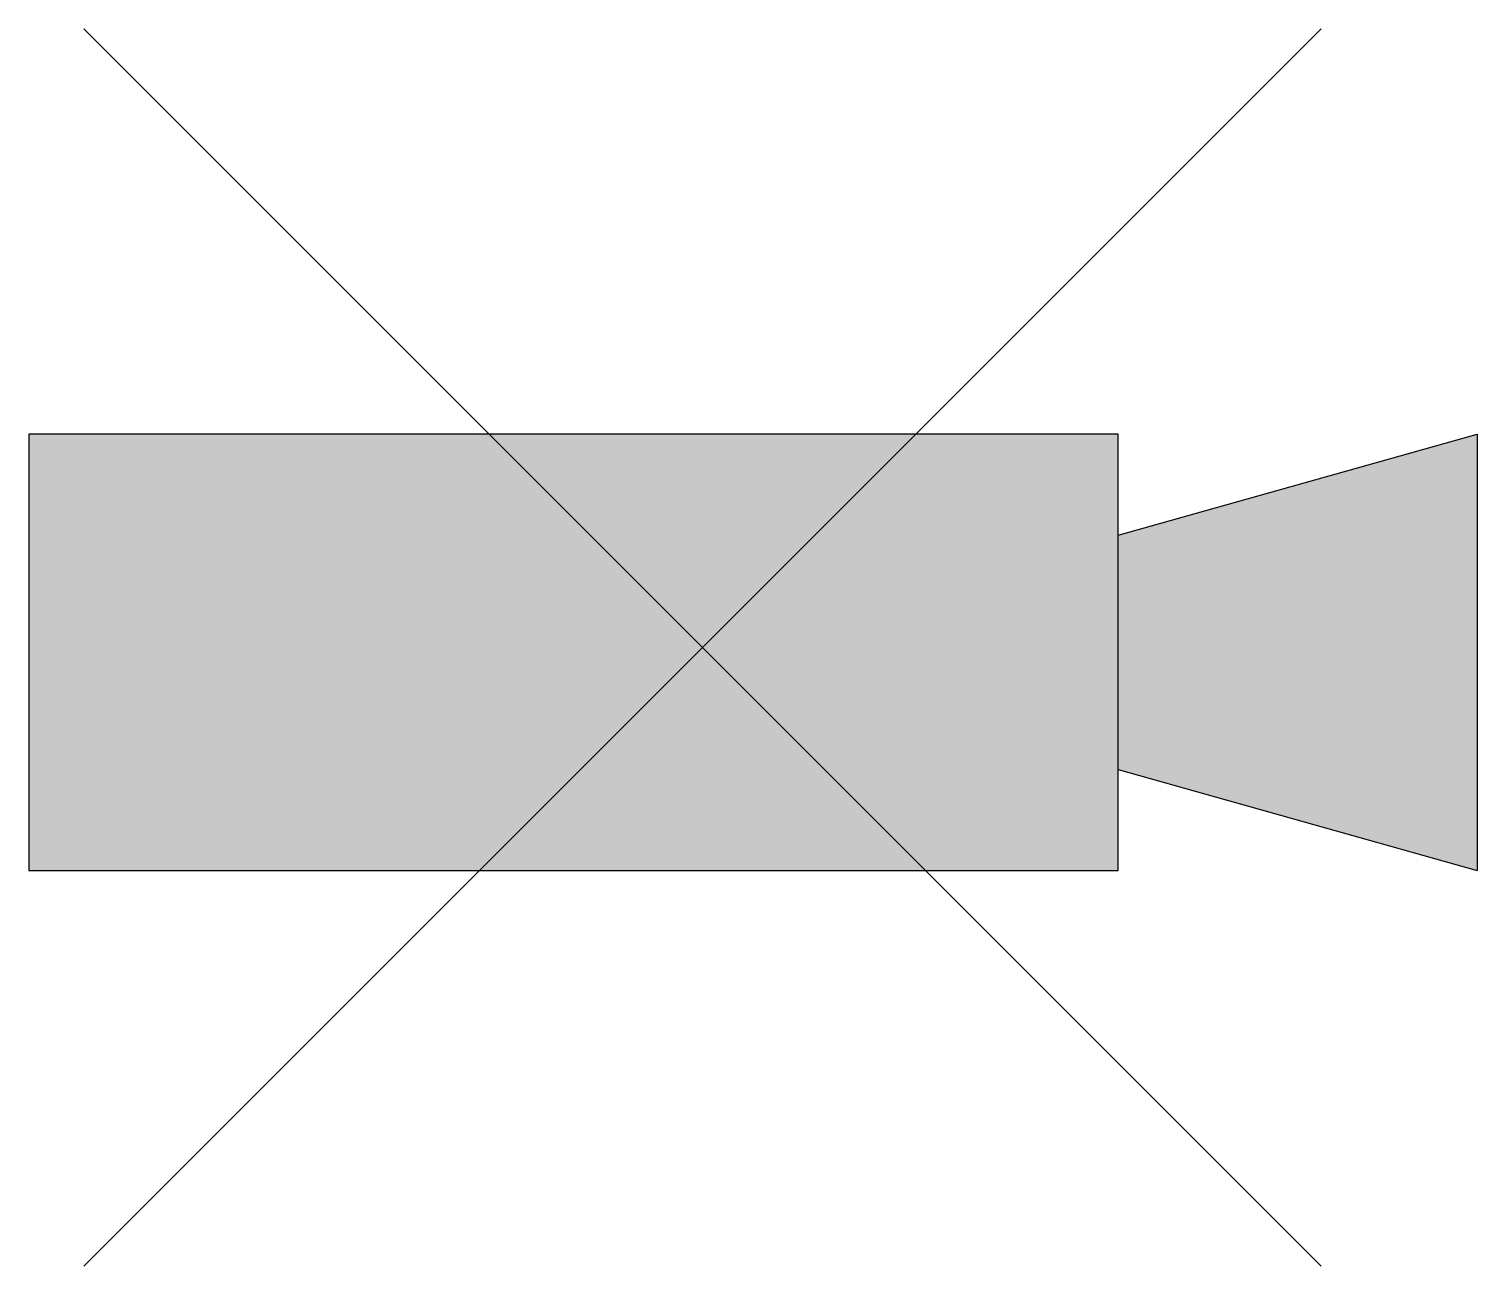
# Model space of a CAD drawing. Extents: x -2.06 to 3.44, y -2.33 to 2.37.
import ezdxf

# ---------------------------------------------------------------- set-up
doc = ezdxf.new("R2010")
doc.units = 0

msp = doc.modelspace()

# ---------------------------------------------------------------- hatches: boundary and pattern name
for points in [[(-2.0579, 0.8286), (-2.0579, -0.8286), (-1.6573, -0.8286), (1.6573, 0.8286)], [(2.0758, 0.8286), (1.6573, 0.8286), (-1.6573, -0.8286), (2.0758, -0.8286)], [(3.4384, 0.8286), (2.0758, 0.4452), (2.0758, -0.4452), (3.4384, -0.8286)]]:
    msp.add_hatch(color=256).paths.add_polyline_path(points)

# ---------------------------------------------------------------- linework, layer by layer
for p, q in [((-1.8498, -2.3298), (2.8469, 2.3669)), ((2.8469, -2.3298), (-1.8498, 2.3669)), ((2.0758, 0.4452), (3.4384, 0.8286)), ((3.4384, 0.8286), (3.4384, -0.8286)), ((2.0758, -0.4452), (3.4384, -0.8286))]:
    msp.add_line(p, q)
at = {"flags": 128}
msp.add_lwpolyline([(-2.0579, -0.8286), (2.0758, -0.8286), (2.0758, 0.8286), (-2.0579, 0.8286)], close=True, dxfattribs=at)

doc.saveas('drawing.dxf')
